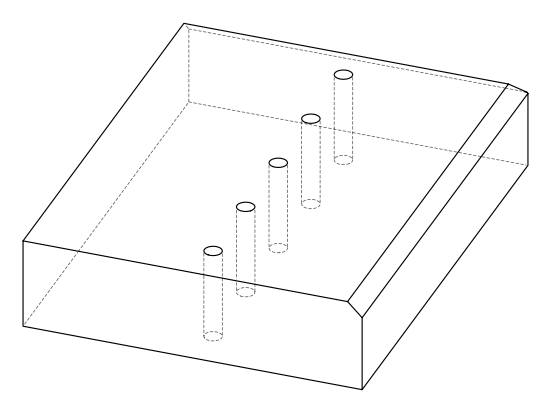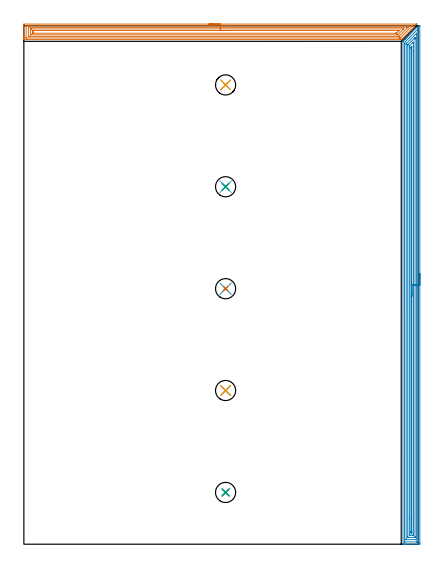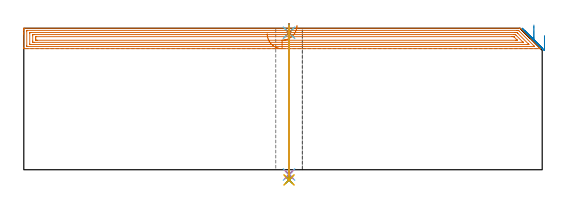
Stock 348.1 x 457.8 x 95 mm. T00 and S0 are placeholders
(PLAN: 17 operations, 11 tool changes, 40.1 min)
(1 AREA_MILL | FG_CHAMFER_SURFACE | UGT0205_001 | 13.91 min | 32658 mm3)
(2 AREA_MILL_1 | FG_CHAMFER_SURFACE_1 | UGT0205_001 | 21.89 min | 49840 mm3)
(3 SPOT_DRILL | STEP1HOLE | NXT0321_9005460120000 | 0.05 min | 189 mm3)
(4 SPOT_DRILL_1 | STEP1HOLE_1 | NXT0321_9005460120000 | 0.05 min | 179 mm3)
(5 SPOT_DRILL_2 | STEP1HOLE_2 | NXT0321_9005460120000 | 0.05 min | 187 mm3)
(6 SPOT_DRILL_3 | STEP1HOLE_3 | NXT0321_9005460120000 | 0.05 min | 183 mm3)
(7 SPOT_DRILL_4 | STEP1HOLE_4 | NXT0321_9005460120000 | 0.05 min | 181 mm3)
(8 DRILL_THROUGH_HOLE_INTO_CENTER | STEP1HOLE | NXT0301_065 | 0.4 min | 6420 mm3)
(9 DRILL_TO_ENLARGE_THROUGH_HOLE | STEP1HOLE | UGT0301_248 | 0.42 min | 16983 mm3)
(10 DRILL_THROUGH_HOLE_INTO_CENTER_1 | STEP1HOLE_1 | NXT0301_065 | 0.4 min | 6415 mm3)
(11 DRILL_TO_ENLARGE_THROUGH_HOLE_1 | STEP1HOLE_1 | UGT0301_248 | 0.42 min | 17001 mm3)
(12 DRILL_THROUGH_HOLE_INTO_CENTER_2 | STEP1HOLE_2 | NXT0301_065 | 0.4 min | 6413 mm3)
(13 DRILL_TO_ENLARGE_THROUGH_HOLE_2 | STEP1HOLE_2 | UGT0301_248 | 0.42 min | 16993 mm3)
(14 DRILL_THROUGH_HOLE_INTO_CENTER_3 | STEP1HOLE_3 | NXT0301_065 | 0.4 min | 6422 mm3)
(15 DRILL_TO_ENLARGE_THROUGH_HOLE_3 | STEP1HOLE_3 | UGT0301_248 | 0.42 min | 16991 mm3)
(16 DRILL_THROUGH_HOLE_INTO_CENTER_4 | STEP1HOLE_4 | NXT0301_065 | 0.4 min | 6420 mm3)
(17 DRILL_TO_ENLARGE_THROUGH_HOLE_4 | STEP1HOLE_4 | UGT0301_248 | 0.42 min | 16988 mm3)
(TOOL UGT0205_001 | Chamfer Mill 20 x 3 x 45 deg. | D20 FL50 Z2)
(TOOL NXT0321_9005460120000 | NC Spot Drill, 142deg, 12mm, Carbide, Uncoated | D12 PA142 FL30 Z2)
(TOOL NXT0301_065 | Carbide Drill 9.4mm [860.1-0940-075A1-MM 2214] | D9.4 PA140 FL98 Z2)
(TOOL UGT0301_248 | Twist Drill 17.8 mm | D17.8 PA118 FL130 Z2)
(OP 1 AREA_MILL)
G17 G21 G94 G90
T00 M6
G54
G17 G0 G90 X163.45 Y459.2 S1061 M3
G43 Z105. H0
Z91.3
G94 G1 X163.488 Z90.428 F250.
X163.602 Z89.564
X163.791 Z88.712
X164.053 Z87.88
X164.387 Z87.074
X164.79 Z86.3
X165.259 Z85.564
X165.79 Z84.872
X166.379 Z84.229
X167.022 Z83.64
X167.714 Z83.108
X168.45 Z82.64
X169.224 Z82.237
X170.03 Z81.903
X170.862 Z81.641
X171.714 Z81.452
X172.578 Z81.338
X173.45 Z81.3
X346.792
X346.88 Y459.195 Z81.303
X346.882 Y459.194 Z81.304
X346.88 Y459.178 Z81.319
X346.297 Y458.596 Z81.903
X333.725 Y446.025 Z94.474
X333.36 Y445.659 Z94.837
X333.204 Y445.504 Z94.99
X332.886 Y445.5 Z95.
X0.169
X0.009 Y445.502 Z94.988
X0.006 Y445.519 Z94.972
X0.003 Y445.559 Z94.933
X0. Y445.958 Z94.542
Y446.319 Z94.18
Y446.996 Z93.499
Y448.227 Z92.27
Y448.781 Z91.714
Y449.396 Z91.099
Y458.596 Z81.901
X0.002 Y458.875 Z81.622
X0.01 Y459.192 Z81.306
X0.326 Y459.199 Z81.299
X173.45 Y459.2 Z81.3
Y457.786 Z82.714
X342.711 Y457.785 Z82.715
X342.793 Y457.784 Z82.716
X342.956 Y457.779 Z82.721
X343.012 Y457.772 Z82.728
X342.991 Y457.746 Z82.754
X342.952 Y457.704 Z82.796
X342.833 Y457.583 Z82.917
X342.711 Y457.461 Z83.039
X332.886 Y447.636 Z92.864
X332.565 Y447.317 Z93.183
X332.235 Y446.996 Z93.504
X332.152 Y446.921 Z93.579
X332.072 Y446.917 Z93.583
X331.993 Y446.916 Z93.584
X331.182 Y446.914 Z93.586
X2.32 Y446.915 Z93.585
X2.157 Y446.917 Z93.583
X2.049 Y446.921 Z93.579
X2.009 Y446.928 Z93.572
X2.006 Y446.939 Z93.561
X2.003 Y446.996 Z93.504
X2. Y447.398 Z93.102
Y457.213 Z83.287
X2.003 Y457.704 Z82.796
X2.006 Y457.754 Z82.746
X2.009 Y457.773 Z82.727
X2.076 Y457.779 Z82.721
X2.239 Y457.784 Z82.716
X2.321 Y457.786 Z82.714
X173.45
Y456.372 Z84.128
X338.245 Y456.371 Z84.129
X338.687 Y456.37 Z84.13
X338.879 Y456.369 Z84.131
X339.138 Y456.364 Z84.136
X339.139 Y456.35 Z84.15
X339.138 Y456.341 Z84.159
X338.929 Y456.129 Z84.371
X338.72 Y455.919 Z84.581
X331.787 Y448.987 Z91.513
X331.577 Y448.781 Z91.719
X331.335 Y448.546 Z91.954
X331.1 Y448.335 Z92.165
X330.656 Y448.331 Z92.169
X330.206 Y448.329 Z92.171
X329.766
X4.641
X4.189 Y448.331 Z92.169
X4.039 Y448.334 Z92.166
X4.02 Y448.335 Z92.165
X4.01 Y448.367 Z92.133
X4.005 Y448.467 Z92.033
X4.002 Y448.592 Z91.908
X4. Y448.781 Z91.719
Y448.969 Z91.531
X4.001 Y456.107 Z84.393
X4.005 Y456.296 Z84.204
X4.01 Y456.349 Z84.151
X4.014 Y456.366 Z84.134
X4.021 Y456.367 Z84.133
X4.076 Y456.37 Z84.13
X4.189 Y456.371 Z84.129
X173.45 Y456.372 Z84.128
Y454.957 Z85.543
X335.042
X335.191 Y454.955 Z85.545
X335.265 Y454.952 Z85.548
X335.288 Y454.95 Z85.55
X335.285 Y454.946 Z85.554
X335.024 Y454.676 Z85.824
X334.875 Y454.525 Z85.975
X334.672 Y454.321 Z86.179
X330.561 Y450.211 Z90.289
X330.206 Y449.859 Z90.641
X330.11 Y449.77 Z90.73
X330.081 Y449.75 Z90.75
X330.033 Y449.747 Z90.753
X329.931 Y449.745 Z90.755
X329.244 Y449.743 Z90.757
X6.798
X6.04 Y449.75 Z90.75
X6.01 Y449.758 Z90.742
X6.007 Y449.806 Z90.694
X6.003 Y449.911 Z90.589
X6.001 Y450.12 Z90.38
X6. Y450.54 Z89.96
Y454.11 Z86.39
X6.001 Y454.568 Z85.932
X6.003 Y454.785 Z85.715
X6.007 Y454.893 Z85.607
X6.01 Y454.943 Z85.557
X6.051 Y454.951 Z85.549
X6.868 Y454.957 Z85.543
X6.938
X173.45
Y453.543 Z86.957
X330.206
X330.8 Y453.542 Z86.958
X331.1 Y453.54 Z86.96
X331.383 Y453.536 Z86.964
X331.141 Y453.242 Z87.258
X331.121 Y453.221 Z87.279
X329.313 Y451.411 Z89.089
X329.14 Y451.244 Z89.256
X329.075 Y451.185 Z89.315
X329.049 Y451.164 Z89.336
X329.016 Y451.163 Z89.337
X328.72 Y451.158 Z89.342
X328.42 Y451.157 Z89.343
X327.828
X8.655 Y451.158 Z89.342
X8.058 Y451.161 Z89.339
X8.022 Y451.164 Z89.336
X8.01 Y451.171 Z89.329
X8.004 Y451.216 Z89.284
X8.002 Y451.458 Z89.042
X8. Y452.112 Z88.388
Y453.004 Z87.496
X8.001 Y453.242 Z87.258
X8.002 Y453.406 Z87.094
X8.006 Y453.487 Z87.013
X8.01 Y453.526 Z86.974
X8.018 Y453.536 Z86.964
X8.053 Y453.538 Z86.962
X8.355 Y453.542 Z86.958
X8.655 Y453.543 Z86.957
X9.247
X173.45
X174.322 Z86.995
X175.187 Z87.109
X176.038 Z87.298
X176.87 Z87.56
X177.676 Z87.894
X178.45 Z88.297
X179.186 Z88.765
X179.878 Z89.296
X180.521 Z89.886
X181.11 Z90.529
X181.642 Z91.221
X182.11 Z91.957
X182.513 Z92.731
X182.847 Z93.537
X183.109 Z94.369
X183.298 Z95.22
X183.412 Z96.085
X183.45 Z96.957
G0 Z105.
M5
M2
(OP 2 AREA_MILL_1)
G17 G21 G94 G90
T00 M6
G54
G17 G0 G90 X349.6 Y238.85 S1061 M3
G43 Z105. H0
Z90.1
G94 G1 Y238.812 Z89.228 F250.
Y238.698 Z88.364
Y238.509 Z87.512
Y238.247 Z86.68
Y237.913 Z85.874
Y237.51 Z85.1
Y237.042 Z84.364
Y236.51 Z83.672
Y235.921 Z83.029
Y235.278 Z82.44
Y234.586 Z81.909
Y233.85 Z81.44
Y233.076 Z81.037
Y232.27 Z80.703
Y231.438 Z80.441
Y230.586 Z80.252
Y229.722 Z80.138
Y228.85 Z80.1
Y1.086
X349.599 Y0.617 Z80.101
X349.595 Y0.197 Z80.103
X349.592 Y0.01 Z80.105
X349.182 Y0. Z80.515
X337.755 Z91.939
X337.211 Z92.486
X336.876 Z92.82
X336.332 Z93.364
X335.997 Z93.698
X335.018 Z94.682
X334.706 Y0.01 Z94.993
X334.7 Y0.17 Z95.
Y443.684
X334.705 Y444.004 Z94.991
X334.83 Y444.13 Z94.868
X334.975 Y444.276 Z94.722
X335.118 Y444.42 Z94.577
X335.275 Y444.577 Z94.421
X335.997 Y445.299 Z93.699
X336.347 Y445.647 Z93.353
X336.535 Y445.835 Z93.165
X336.765 Y446.066 Z92.933
X336.876 Y446.178 Z92.82
X337.315 Y446.616 Z92.384
X337.755 Y447.057 Z91.941
X337.956 Y447.257 Z91.743
X338.025 Y447.325 Z91.675
X338.634 Y447.936 Z91.062
X338.864 Y448.164 Z90.836
X339.513 Y448.815 Z90.184
X339.702 Y449.002 Z89.998
X339.743 Y449.043 Z89.957
X340.392 Y449.693 Z89.305
X340.542 Y449.842 Z89.158
X348.229 Y457.53 Z81.469
X348.303 Y457.602 Z81.395
X348.393 Y457.69 Z81.305
X348.516 Y457.697 Z81.182
X348.974 Y457.7 Z80.725
X349.521 Z80.178
X349.594 Y457.69 Z80.104
X349.599 Y457.675 Z80.099
X349.6 Y228.85 Z80.1
X348.186 Z81.514
X348.185 Y2.524 Z81.515
X348.184 Y2.404 Z81.516
X348.179 Y2.026 Z81.521
X347.813 Y2.008 Z81.887
X347.424 Y2.003 Z82.276
X346.942 Y2. Z82.758
X346.545 Z83.155
X336.394 Z93.306
X336.196 Y2.002 Z93.504
X336.165 Y2.004 Z93.535
X336.133 Y2.01 Z93.567
X336.121 Y2.018 Z93.579
X336.12 Y2.042 Z93.58
X336.115 Y2.283 Z93.585
X336.114 Y30.646 Z93.586
X336.115 Y442.79 Z93.585
X336.116 Y442.887 Z93.584
X336.118 Y442.935 Z93.582
X336.121 Y442.955 Z93.579
X336.134 Y442.973 Z93.566
X336.257 Y443.102 Z93.443
X336.412 Y443.261 Z93.288
X348.069 Y454.918 Z81.631
X348.128 Y454.973 Z81.572
X348.169 Y455.007 Z81.531
X348.179 Y455.014 Z81.521
X348.186 Y454.403 Z81.514
Y228.85
X346.772 Z82.928
X346.771 Y4.19 Z82.929
X346.77 Y4.075 Z82.93
X346.767 Y4.019 Z82.933
X346.765 Y4.012 Z82.935
X346.758 Y4.007 Z82.942
X346.73 Y4.002 Z82.97
X346.545 Y4.001 Z83.155
X345.853 Y4. Z83.847
X337.941 Y4.001 Z91.759
X337.755 Y4.005 Z91.945
X337.569 Y4.01 Z92.131
X337.535 Y4.02 Z92.165
X337.533 Y4.053 Z92.167
X337.53 Y4.114 Z92.17
X337.529 Y4.19 Z92.171
Y4.42
Y441.233
X337.534 Y441.897 Z92.166
X337.535 Y441.921 Z92.165
X337.552 Y441.944 Z92.148
X337.585 Y441.982 Z92.115
X337.627 Y442.027 Z92.073
X346.545 Y450.946 Z83.155
X346.603 Y451.001 Z83.097
X346.716 Y451.106 Z82.984
X346.766 Y451.149 Z82.934
X346.767 Y451.125 Z82.933
X346.769 Y451.06 Z82.931
X346.771 Y450.83 Z82.929
Y450.6
X346.772 Y228.85 Z82.928
X345.357 Z84.343
Y6.87
X345.356 Y6.292 Z84.344
X345.353 Y6.098 Z84.347
X345.35 Y6.03 Z84.35
X345.344 Y6.009 Z84.356
X345.322 Y6.007 Z84.378
X345.215 Y6.004 Z84.485
X344.787 Y6. Z84.913
X339.49 Z90.21
X339.085 Y6.007 Z90.615
X338.984 Y6.01 Z90.716
X338.949 Y6.019 Z90.751
X338.947 Y6.051 Z90.753
X338.945 Y6.137 Z90.755
X338.943 Y6.556 Z90.757
Y6.87
Y440.111
X338.945 Y440.688 Z90.755
X338.948 Y440.846 Z90.752
X338.949 Y440.882 Z90.751
X338.972 Y440.912 Z90.728
X339.056 Y441.004 Z90.644
X339.285 Y441.236 Z90.415
X339.513 Y441.464 Z90.187
X345.045 Y446.995 Z84.655
X345.31 Y447.257 Z84.39
X345.322 Y447.262 Z84.378
X345.35 Y447.257 Z84.35
X345.352 Y447.187 Z84.348
X345.356 Y446.679 Z84.344
X345.357 Y446.364 Z84.343
Y445.784
Y228.85
X343.943 Z85.757
Y9.55
X343.942 Y8.657 Z85.758
X343.941 Y8.623 Z85.759
X343.908 Y8.01 Z85.792
X343.672 Y8.003 Z86.028
X343.029 Y8. Z86.671
X342.796 Z86.904
X341.037 Y8.001 Z88.663
X340.392 Y8.01 Z89.308
X340.359 Y8.657 Z89.341
X340.358 Y8.691 Z89.342
X340.357 Y22.949 Z89.343
Y438.324
X340.358 Y439.217 Z89.342
X340.359 Y439.251 Z89.341
X340.392 Y439.882 Z89.308
X340.502 Y439.999 Z89.198
X340.61 Y440.111 Z89.09
X343.289 Y442.79 Z86.411
X343.603 Y443.1 Z86.097
X343.908 Y443.398 Z85.792
X343.941 Y442.79 Z85.759
X343.942 Y442.756 Z85.758
X343.943 Y435.239 Z85.757
Y228.85
X342.529 Z87.171
Y10.951
X342.528 Y10.443 Z87.172
X342.525 Y10.063 Z87.175
X342.522 Y10.013 Z87.178
X342.477 Y10.008 Z87.223
X342.368 Y10.003 Z87.332
X342.15 Y10.001 Z87.55
X342.005 Z87.695
X341.889 Y10.004 Z87.811
X341.812 Y10.01 Z87.888
X341.778 Y10.016 Z87.922
X341.777 Y10.059 Z87.923
X341.773 Y10.443 Z87.927
X341.771 Y10.828 Z87.929
Y11.336
Y437.816
X341.774 Y438.324 Z87.926
X341.778 Y438.702 Z87.922
X341.784 Y438.824 Z87.916
X342.165 Y439.217 Z87.535
X342.318 Y439.358 Z87.382
X342.522 Y439.535 Z87.178
X342.526 Y439.217 Z87.174
X342.528 Y438.979 Z87.172
X342.529 Y228.85 Z87.171
Y227.978 Z87.209
Y227.114 Z87.323
Y226.262 Z87.512
Y225.43 Z87.774
Y224.624 Z88.108
Y223.85 Z88.511
Y223.114 Z88.98
Y222.422 Z89.511
Y221.779 Z90.1
Y221.19 Z90.743
Y220.658 Z91.435
Y220.19 Z92.171
Y219.787 Z92.945
Y219.453 Z93.751
Y219.191 Z94.583
Y219.002 Z95.435
Y218.888 Z96.3
Y218.85 Z97.171
G0 Z105.
M5
M2
(OP 3 SPOT_DRILL)
G17 G21 G94 G90
T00 M6
G54
G17 G0 G90 X178.1 Y45.7 S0 M3
G43 Z105. H0
G94 G81 G98 Z92. F250. R98.
G80
M5
M2
(OP 4 SPOT_DRILL_1)
G17 G21 G94 G90
T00 M6
G54
G17 G0 G90 X178.1 Y135.7 S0 M3
G43 Z105. H0
G94 G81 G98 Z92. F250. R98.
G80
M5
M2
(OP 5 SPOT_DRILL_2)
G17 G21 G94 G90
T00 M6
G54
G17 G0 G90 X178.1 Y225.6 S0 M3
G43 Z105. H0
G94 G81 G98 Z92. F250. R98.
G80
M5
M2
(OP 6 SPOT_DRILL_3)
G17 G21 G94 G90
T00 M6
G54
G17 G0 G90 X178.1 Y315.6 S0 M3
G43 Z105. H0
G94 G81 G98 Z92. F250. R98.
G80
M5
M2
(OP 7 SPOT_DRILL_4)
G17 G21 G94 G90
T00 M6
G54
G17 G0 G90 X178.1 Y405.5 S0 M3
G43 Z105. H0
G94 G81 G98 Z92. F250. R98.
G80
M5
M2
(OP 8 DRILL_THROUGH_HOLE_INTO_CENTER)
G17 G21 G94 G90
T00 M6
G54
G17 G0 G90 X178.1 Y45.7 S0 M3
G43 Z105. H1
G94 G73 G98 Z-3.211 F250. Q8.928 R97.
G80
M5
M2
(OP 9 DRILL_TO_ENLARGE_THROUGH_HOLE)
G17 G21 G94 G90
T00 M6
G54
G17 G0 G90 X178.1 Y45.7 S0 M3
G43 Z105. H0
G94 G73 G98 Z-6.848 F250. Q16.975 R97.
G80
M5
M2
(OP 10 DRILL_THROUGH_HOLE_INTO_CENTER_1)
G17 G21 G94 G90
T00 M6
G54
G17 G0 G90 X178.1 Y135.7 S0 M3
G43 Z105. H1
G94 G73 G98 Z-3.211 F250. Q8.928 R97.
G80
M5
M2
(OP 11 DRILL_TO_ENLARGE_THROUGH_HOLE_1)
G17 G21 G94 G90
T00 M6
G54
G17 G0 G90 X178.1 Y135.7 S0 M3
G43 Z105. H0
G94 G73 G98 Z-6.848 F250. Q16.975 R97.
G80
M5
M2
(OP 12 DRILL_THROUGH_HOLE_INTO_CENTER_2)
G17 G21 G94 G90
T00 M6
G54
G17 G0 G90 X178.1 Y225.6 S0 M3
G43 Z105. H1
G94 G73 G98 Z-3.211 F250. Q8.928 R97.
G80
M5
M2
(OP 13 DRILL_TO_ENLARGE_THROUGH_HOLE_2)
G17 G21 G94 G90
T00 M6
G54
G17 G0 G90 X178.1 Y225.6 S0 M3
G43 Z105. H0
G94 G73 G98 Z-6.848 F250. Q16.975 R97.
G80
M5
M2
(OP 14 DRILL_THROUGH_HOLE_INTO_CENTER_3)
G17 G21 G94 G90
T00 M6
G54
G17 G0 G90 X178.1 Y315.6 S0 M3
G43 Z105. H1
G94 G73 G98 Z-3.211 F250. Q8.928 R97.
G80
M5
M2
(OP 15 DRILL_TO_ENLARGE_THROUGH_HOLE_3)
G17 G21 G94 G90
T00 M6
G54
G17 G0 G90 X178.1 Y315.6 S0 M3
G43 Z105. H0
G94 G73 G98 Z-6.848 F250. Q16.975 R97.
G80
M5
M2
(OP 16 DRILL_THROUGH_HOLE_INTO_CENTER_4)
G17 G21 G94 G90
T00 M6
G54
G17 G0 G90 X178.1 Y405.5 S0 M3
G43 Z105. H1
G94 G73 G98 Z-3.211 F250. Q8.928 R97.
G80
M5
M2
(OP 17 DRILL_TO_ENLARGE_THROUGH_HOLE_4)
G17 G21 G94 G90
T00 M6
G54
G17 G0 G90 X178.1 Y405.5 S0 M3
G43 Z105. H0
G94 G73 G98 Z-6.848 F250. Q16.975 R97.
G80
M5
M2
